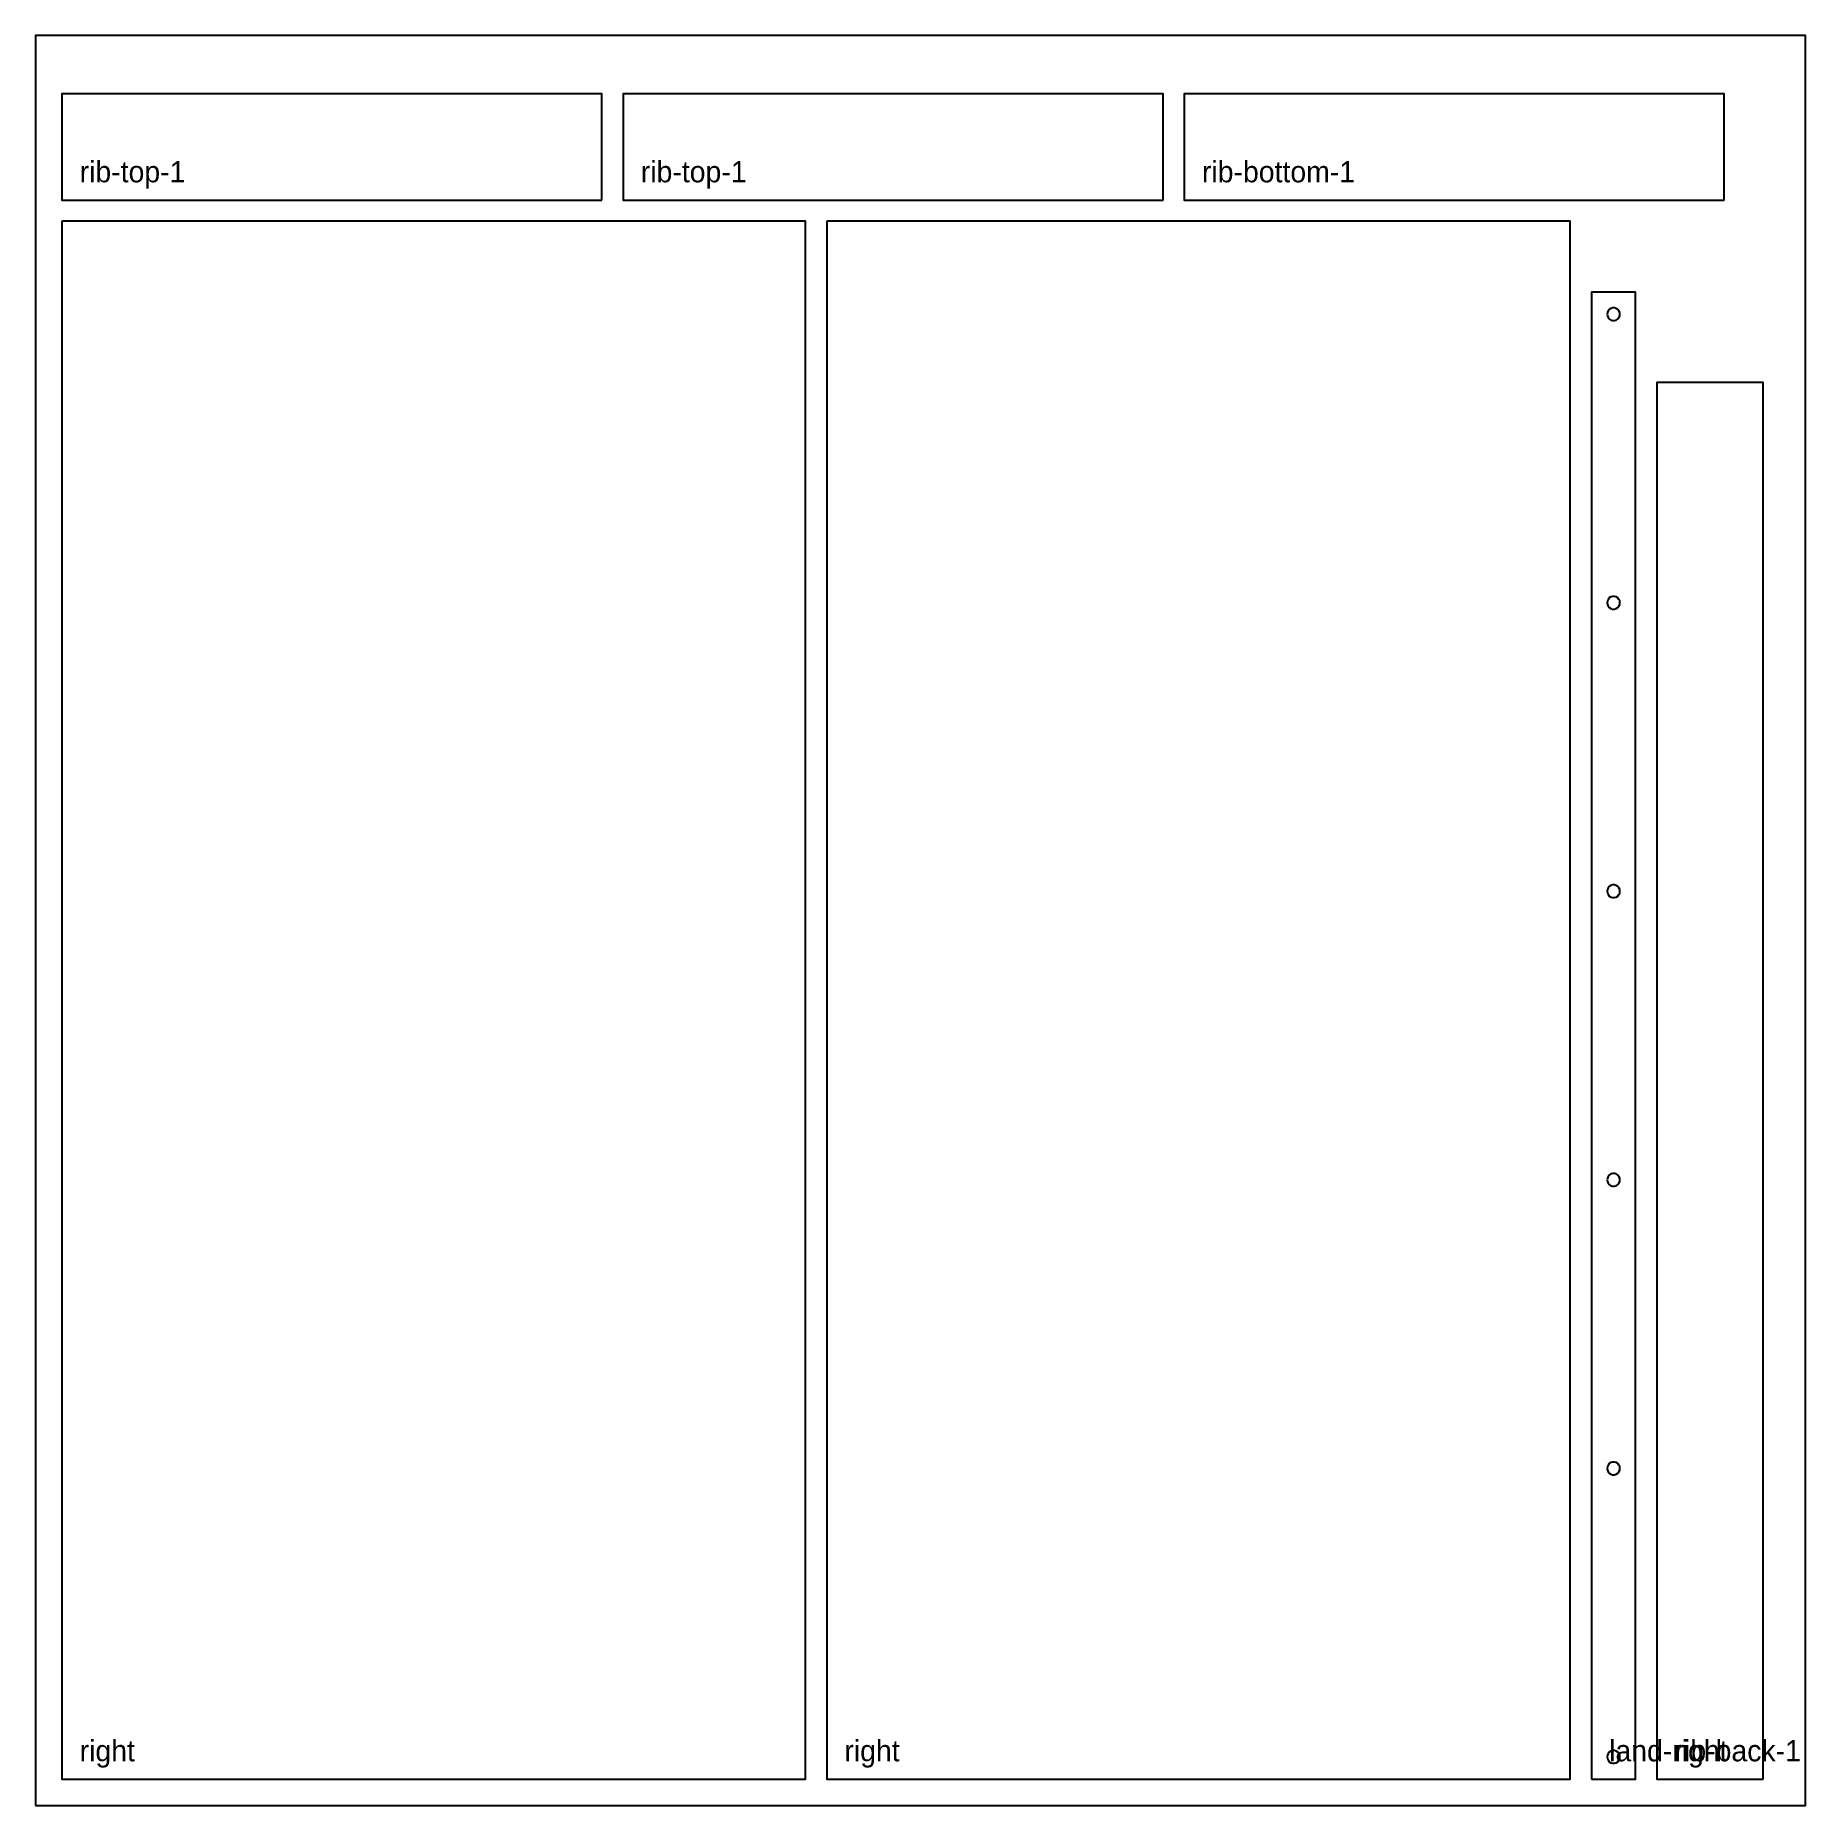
# Model space of a CAD drawing. Header units: millimetres. Extents: x 0 to 1000, y 0 to 1000.
import ezdxf

# ---------------------------------------------------------------- set-up
doc = ezdxf.new("R2010")
doc.units = ezdxf.units.MM
doc.layers.add('CUT_OUTSIDE', color=1, linetype='Continuous')
doc.layers.add('POCKET_12MM', color=3, linetype='Continuous')

msp = doc.modelspace()

# ---------------------------------------------------------------- linework, layer by layer
at = {"layer": 'CUT_OUTSIDE'}
for points in [[(320, 907), (320, 967), (15, 967), (15, 907), (320, 907)], [(637, 907), (637, 967), (332, 967), (332, 907), (637, 907)], [(954, 907), (954, 967), (649, 967), (649, 907), (954, 907)], [(15, 895), (15, 15), (435, 15), (435, 895), (15, 895)], [(447, 895), (447, 15), (867, 15), (867, 895), (447, 895)], [(879, 15), (904, 15), (904, 855), (879, 855), (879, 15)], [(976, 15), (976, 804), (916, 804), (916, 15), (976, 15)]]:
    msp.add_lwpolyline(points, close=True, dxfattribs=at)
at = {"layer": 'POCKET_12MM'}
for points in [[(887.9, 842.5), (888, 841.5), (888.5, 840.6), (889.1, 839.8), (890, 839.2), (891, 838.9), (892, 838.9), (893, 839.2), (893.9, 839.8), (894.5, 840.6), (895, 841.5), (895.1, 842.5), (895, 843.5), (894.5, 844.4), (893.9, 845.2), (893, 845.8), (892, 846.1), (891, 846.1), (890, 845.8), (889.1, 845.2), (888.5, 844.4), (888, 843.5), (887.9, 842.5)], [(887.9, 679.5), (888, 678.5), (888.5, 677.6), (889.1, 676.8), (890, 676.2), (891, 675.9), (892, 675.9), (893, 676.2), (893.9, 676.8), (894.5, 677.6), (895, 678.5), (895.1, 679.5), (895, 680.5), (894.5, 681.4), (893.9, 682.2), (893, 682.8), (892, 683.1), (891, 683.1), (890, 682.8), (889.1, 682.2), (888.5, 681.4), (888, 680.5), (887.9, 679.5)], [(887.9, 516.5), (888, 515.5), (888.5, 514.6), (889.1, 513.8), (890, 513.2), (891, 512.9), (892, 512.9), (893, 513.2), (893.9, 513.8), (894.5, 514.6), (895, 515.5), (895.1, 516.5), (895, 517.5), (894.5, 518.4), (893.9, 519.2), (893, 519.8), (892, 520.1), (891, 520.1), (890, 519.8), (889.1, 519.2), (888.5, 518.4), (888, 517.5), (887.9, 516.5)], [(887.9, 353.5), (888, 352.5), (888.5, 351.6), (889.1, 350.8), (890, 350.2), (891, 349.9), (892, 349.9), (893, 350.2), (893.9, 350.8), (894.5, 351.6), (895, 352.5), (895.1, 353.5), (895, 354.5), (894.5, 355.4), (893.9, 356.2), (893, 356.8), (892, 357.1), (891, 357.1), (890, 356.8), (889.1, 356.2), (888.5, 355.4), (888, 354.5), (887.9, 353.5)], [(887.9, 190.5), (888, 189.5), (888.5, 188.6), (889.1, 187.8), (890, 187.2), (891, 186.9), (892, 186.9), (893, 187.2), (893.9, 187.8), (894.5, 188.6), (895, 189.5), (895.1, 190.5), (895, 191.5), (894.5, 192.4), (893.9, 193.2), (893, 193.8), (892, 194.1), (891, 194.1), (890, 193.8), (889.1, 193.2), (888.5, 192.4), (888, 191.5), (887.9, 190.5)], [(887.9, 27.5), (888, 26.5), (888.5, 25.6), (889.1, 24.8), (890, 24.2), (891, 23.9), (892, 23.9), (893, 24.2), (893.9, 24.8), (894.5, 25.6), (895, 26.5), (895.1, 27.5), (895, 28.5), (894.5, 29.4), (893.9, 30.2), (893, 30.8), (892, 31.1), (891, 31.1), (890, 30.8), (889.1, 30.2), (888.5, 29.4), (888, 28.5), (887.9, 27.5)]]:
    msp.add_lwpolyline(points, close=True, dxfattribs=at)
at = {"layer": 'SHEET_EDGE'}
msp.add_lwpolyline([(0, 0), (1000, 0), (1000, 1000), (0, 1000)], close=True, dxfattribs=at)

# ---------------------------------------------------------------- texts
at = {"layer": 'NOTES'}
for s, p in [('rib-top-1', (25, 917)), ('rib-top-1', (342, 917)), ('rib-bottom-1', (659, 917)), ('right', (25, 25)), ('right', (457, 25)), ('land-right', (889, 25)), ('rib-back-1', (926, 25))]:
    msp.add_text(s, height=12, dxfattribs=at).set_placement(p)

doc.saveas('drawing.dxf')
